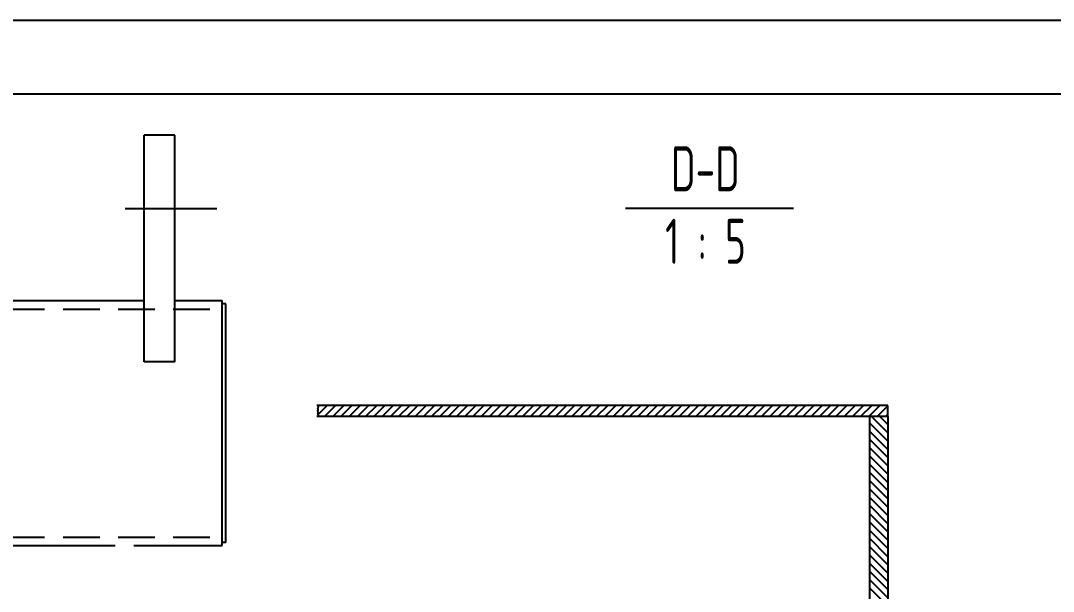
# Model space of a CAD drawing. Header units: millimetres. Extents: x 0 to 10092, y -1 to 7128.
# Drawn here: x 6719 to 8406, y 6196 to 7128 of the extents above; entities that cross this region are included whole.
import ezdxf
from ezdxf.enums import TextEntityAlignment as Align

# ---------------------------------------------------------------- set-up
doc = ezdxf.new("R2010")
doc.units = ezdxf.units.MM
doc.header["$LTSCALE"] = 120
doc.linetypes.add('F', pattern=[0.75, 0.5, -0.25])
doc.linetypes.add('G', pattern=[2, 1.25, -0.25, 0.25, -0.25])
for name, color, linetype in [('01', 7, 'Continuous'), ('02', 1, 'Continuous'), ('04', 2, 'F'), ('05', 4, 'G'), ('10', 1, 'Continuous'), ('11', 3, 'Continuous')]:
    doc.layers.add(name, color=color, linetype=linetype)
doc.styles.get("Standard").update_dxf_attribs({"font": 'isocp', "width": 0.707, "bigfont": 'intecad.shx'})

msp = doc.modelspace()

# ---------------------------------------------------------------- linework, layer by layer
at = {"layer": '01', "color": 7}
for p, q in [((6921, 6570.9), (6921, 6940.9)), ((6971, 6940.9), (6921, 6940.9)), ((6971, 6570.9), (6971, 6940.9)), ((7707, 6821.8), (7981.4, 6821.8)), ((6248.5, 6670.9), (6921, 6670.9)), ((6971, 6670.9), (7048.5, 6670.9)), ((7048.5, 6270.9), (7048.5, 6670.9)), ((7054.5, 6665.9), (7048.5, 6665.9)), ((7054.5, 6275.9), (7054.5, 6665.9)), ((6971, 6570.9), (6921, 6570.9)), ((8135.4, 6481.5), (8135.4, 6499.5)), ((7054.5, 6275.9), (7048.5, 6275.9)), ((6248.5, 6270.9), (6873.8, 6270.9)), ((6904.3, 6270.9), (7048.5, 6270.9))]:
    msp.add_line(p, q, dxfattribs=at)
at = {"layer": '01', "color": 7, "linetype": 'Continuous'}
for p, q in [((8135.4, 6499.5), (7203.1, 6499.5)), ((8135.4, 6481.5), (7203.1, 6481.5)), ((8105.4, 6481.5), (8105.4, 5971.5)), ((8135.4, 6481.5), (8135.4, 5971.5))]:
    msp.add_line(p, q, dxfattribs=at)
at = {"layer": '01', "color": 7}
msp.add_lwpolyline([(9972, 7008), (300, 7008)], dxfattribs=at)
at = {"layer": '02', "color": 7}
for p, q in [((7204.4, 6495.5), (7204.3, 6495.2)), ((7204.3, 6495.2), (7204.3, 6494.8)), ((7204.3, 6494.8), (7204.3, 6494.5)), ((7204.3, 6494.5), (7204.4, 6494.2)), ((7204.6, 6495.9), (7204.4, 6495.5)), ((7204.4, 6494.2), (7204.5, 6493.9)), ((7204.5, 6499.5), (7204.8, 6498.7)), ((7204.5, 6493.9), (7204.6, 6493.6)), ((7204.7, 6496.4), (7204.6, 6495.9)), ((7204.6, 6493.6), (7204.7, 6493.3)), ((7204.9, 6496.8), (7204.7, 6496.4)), ((7204.7, 6493.3), (7204.8, 6493)), ((7204.8, 6492.5), (7204.7, 6492.2)), ((7204.8, 6498.7), (7204.9, 6498)), ((7204.8, 6493), (7204.8, 6492.7)), ((7204.8, 6492.7), (7204.8, 6492.5)), ((7204.9, 6498), (7204.9, 6497.4)), ((7204.9, 6497.4), (7204.9, 6496.8)), ((7204.2, 6491.1), (7204.1, 6490.8)), ((7204.1, 6490.8), (7204.1, 6490.5)), ((7204.1, 6490.5), (7204.1, 6490.2)), ((7204.1, 6490.2), (7204.2, 6489.9)), ((7204.3, 6491.3), (7204.2, 6491.1)), ((7204.2, 6489.9), (7204.3, 6489.7)), ((7204.5, 6491.6), (7204.3, 6491.3)), ((7204.3, 6489.7), (7204.5, 6489.4)), ((7204.4, 6486.8), (7204.3, 6486.5)), ((7204.3, 6486.5), (7204.3, 6486.2)), ((7204.3, 6486.2), (7204.3, 6485.8)), ((7204.3, 6485.8), (7204.4, 6485.4)), ((7204.5, 6487.1), (7204.4, 6486.8)), ((7204.4, 6485.4), (7204.6, 6485.1)), ((7204.6, 6491.9), (7204.5, 6491.6)), ((7204.5, 6489.4), (7204.6, 6489.1)), ((7204.6, 6487.4), (7204.5, 6487.1)), ((7204.8, 6482.3), (7204.5, 6481.5)), ((7204.7, 6492.2), (7204.6, 6491.9)), ((7204.6, 6489.1), (7204.7, 6488.8)), ((7204.7, 6487.7), (7204.6, 6487.4)), ((7204.6, 6485.1), (7204.7, 6484.6)), ((7204.7, 6488.8), (7204.8, 6488.5)), ((7204.8, 6488), (7204.7, 6487.7)), ((7204.7, 6484.6), (7204.9, 6484.1)), ((7204.8, 6488.5), (7204.8, 6488.2)), ((7204.8, 6488.2), (7204.8, 6488)), ((7204.9, 6483), (7204.8, 6482.3)), ((7204.9, 6484.1), (7204.9, 6483.6)), ((7204.9, 6483.6), (7204.9, 6483))]:
    msp.add_line(p, q, dxfattribs=at)
msp.add_lwpolyline([(10092, 7128), (0, 7128)], dxfattribs=at)
at = {"layer": '04', "color": 7, "linetype": 'F'}
for p, q in [((6248.5, 6656.9), (7048.5, 6656.9)), ((6248.5, 6284.9), (7048.5, 6284.9))]:
    msp.add_line(p, q, dxfattribs=at)
at = {"layer": '05', "color": 7, "linetype": 'G'}
msp.add_line((7039.9, 6820.9), (6864.2, 6820.9), dxfattribs=at)
at = {"layer": '10', "color": 7}
for p, q in [((7204.8, 6484.4), (7219.9, 6499.5)), ((7204.9, 6498), (7206.4, 6499.5)), ((7215.4, 6481.5), (7233.4, 6499.5)), ((7228.9, 6481.5), (7246.9, 6499.5)), ((7242.3, 6481.5), (7260.3, 6499.5)), ((7255.8, 6481.5), (7273.8, 6499.5)), ((7269.3, 6481.5), (7287.3, 6499.5)), ((7282.7, 6481.5), (7300.7, 6499.5)), ((7296.2, 6481.5), (7314.2, 6499.5)), ((7309.7, 6481.5), (7327.7, 6499.5)), ((7323.2, 6481.5), (7341.2, 6499.5)), ((7336.6, 6481.5), (7354.6, 6499.5)), ((7350.1, 6481.5), (7368.1, 6499.5)), ((7363.6, 6481.5), (7381.6, 6499.5)), ((7377, 6481.5), (7395, 6499.5)), ((7390.5, 6481.5), (7408.5, 6499.5)), ((7404, 6481.5), (7422, 6499.5)), ((7417.4, 6481.5), (7435.4, 6499.5)), ((7430.9, 6481.5), (7448.9, 6499.5)), ((7444.4, 6481.5), (7462.4, 6499.5)), ((7457.9, 6481.5), (7475.9, 6499.5)), ((7471.3, 6481.5), (7489.3, 6499.5)), ((7484.8, 6481.5), (7502.8, 6499.5)), ((7498.3, 6481.5), (7516.3, 6499.5)), ((7511.7, 6481.5), (7529.7, 6499.5)), ((7525.2, 6481.5), (7543.2, 6499.5)), ((7538.7, 6481.5), (7556.7, 6499.5)), ((7552.1, 6481.5), (7570.1, 6499.5)), ((7565.6, 6481.5), (7583.6, 6499.5)), ((7579.1, 6481.5), (7597.1, 6499.5)), ((7592.6, 6481.5), (7610.6, 6499.5)), ((7606, 6481.5), (7624, 6499.5)), ((7619.5, 6481.5), (7637.5, 6499.5)), ((7633, 6481.5), (7651, 6499.5)), ((7646.4, 6481.5), (7664.4, 6499.5)), ((7659.9, 6481.5), (7677.9, 6499.5)), ((7673.4, 6481.5), (7691.4, 6499.5)), ((7686.9, 6481.5), (7704.9, 6499.5)), ((7700.3, 6481.5), (7718.3, 6499.5)), ((7713.8, 6481.5), (7731.8, 6499.5)), ((7727.3, 6481.5), (7745.3, 6499.5)), ((7740.7, 6481.5), (7758.7, 6499.5)), ((7754.2, 6481.5), (7772.2, 6499.5)), ((7767.7, 6481.5), (7785.7, 6499.5)), ((7781.1, 6481.5), (7799.1, 6499.5)), ((7794.6, 6481.5), (7812.6, 6499.5)), ((7808.1, 6481.5), (7826.1, 6499.5)), ((7821.6, 6481.5), (7839.6, 6499.5)), ((7835, 6481.5), (7853, 6499.5)), ((7848.5, 6481.5), (7866.5, 6499.5)), ((7862, 6481.5), (7880, 6499.5)), ((7875.4, 6481.5), (7893.4, 6499.5)), ((7888.9, 6481.5), (7906.9, 6499.5)), ((7902.4, 6481.5), (7920.4, 6499.5)), ((7915.8, 6481.5), (7933.8, 6499.5)), ((7929.3, 6481.5), (7947.3, 6499.5)), ((7942.8, 6481.5), (7960.8, 6499.5)), ((7956.3, 6481.5), (7974.3, 6499.5)), ((7969.7, 6481.5), (7987.7, 6499.5)), ((7983.2, 6481.5), (8001.2, 6499.5)), ((7996.7, 6481.5), (8014.7, 6499.5)), ((8010.1, 6481.5), (8028.1, 6499.5)), ((8023.6, 6481.5), (8041.6, 6499.5)), ((8037.1, 6481.5), (8055.1, 6499.5)), ((8050.6, 6481.5), (8068.6, 6499.5)), ((8064, 6481.5), (8082, 6499.5)), ((8077.5, 6481.5), (8095.5, 6499.5)), ((8091, 6481.5), (8109, 6499.5)), ((8104.4, 6481.5), (8122.4, 6499.5)), ((8117.9, 6481.5), (8135.4, 6499)), ((8135.4, 6454.9), (8108.8, 6481.5)), ((8135.4, 6468.4), (8122.3, 6481.5)), ((8131.4, 6481.5), (8135.4, 6485.6)), ((8135.4, 6441.4), (8105.4, 6471.4)), ((8135.4, 6428), (8105.4, 6458)), ((8135.4, 6414.5), (8105.4, 6444.5)), ((8135.4, 6401), (8105.4, 6431)), ((8135.4, 6387.5), (8105.4, 6417.5)), ((8135.4, 6374.1), (8105.4, 6404.1)), ((8135.4, 6360.6), (8105.4, 6390.6)), ((8135.4, 6347.1), (8105.4, 6377.1)), ((8135.4, 6333.7), (8105.4, 6363.7)), ((8135.4, 6320.2), (8105.4, 6350.2)), ((8135.4, 6306.7), (8105.4, 6336.7)), ((8135.4, 6293.3), (8105.4, 6323.3)), ((8135.4, 6279.8), (8105.4, 6309.8)), ((8135.4, 6266.3), (8105.4, 6296.3)), ((8135.4, 6252.8), (8105.4, 6282.8)), ((8135.4, 6239.4), (8105.4, 6269.4)), ((8135.4, 6225.9), (8105.4, 6255.9)), ((8135.4, 6212.4), (8105.4, 6242.4)), ((8135.4, 6199), (8105.4, 6229)), ((8135.4, 6185.5), (8105.4, 6215.5)), ((8135.4, 6172), (8105.4, 6202))]:
    msp.add_line(p, q, dxfattribs=at)

# ---------------------------------------------------------------- texts
at = {"layer": '11', "color": 7, "width": 0.707}
for s, p in [('D-D', (7781.4, 6827.4)), ('1 : 5', (7771.7, 6708.9))]:
    msp.add_text(s, height=73.5, dxfattribs=at).set_placement(p, align=Align.BOTTOM_LEFT)

doc.saveas('drawing.dxf')
